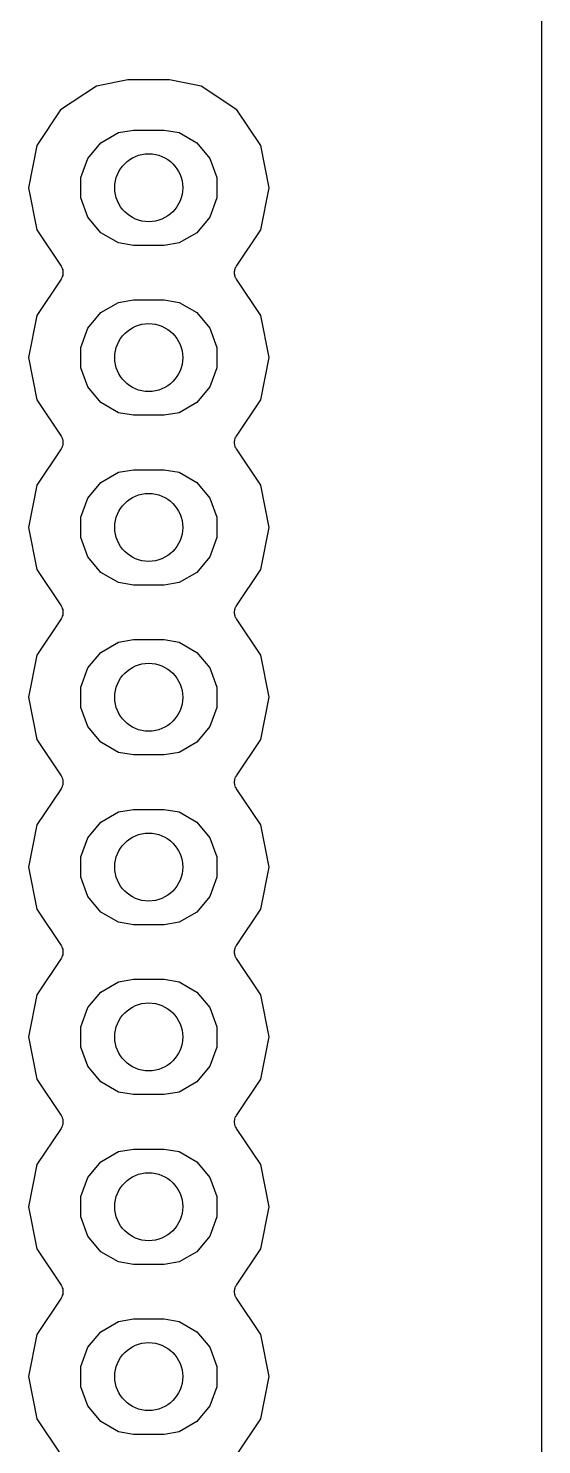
# Model space of a CAD drawing. Extents: x 82 to 161, y -171 to -33.
# Drawn here: x 152.89 to 160.55, y -90.05 to -68.86 of the extents above; entities that cross this region are included whole.
import ezdxf

# ---------------------------------------------------------------- set-up
doc = ezdxf.new("R2010")
doc.units = 0
doc.header["$MEASUREMENT"] = 0
doc.layers.add('BLACK', color=7, linetype='CONTINUOUS')

msp = doc.modelspace()

# ---------------------------------------------------------------- linework, layer by layer
at = {"layer": 'BLACK', "linetype": 'CONTINUOUS'}
for p, q in [((160.553, -33.6144), (160.554, -170.411)), ((154.375, -69.6334), (153.904, -69.727)), ((154.997, -69.6334), (154.375, -69.6334)), ((155.468, -69.727), (154.997, -69.6334)), ((153.904, -69.727), (153.37, -70.0837)), ((156.002, -70.0837), (155.468, -69.727)), ((153.37, -70.0837), (153.014, -70.6174)), ((156.358, -70.6174), (156.002, -70.0837)), ((153.97, -70.5752), (154.234, -70.423)), ((154.234, -70.423), (154.458, -70.3834)), ((154.458, -70.3834), (154.914, -70.3834)), ((154.914, -70.3834), (155.138, -70.423)), ((155.138, -70.423), (155.402, -70.5752)), ((153.014, -70.6174), (152.888, -71.247)), ((153.774, -70.8085), (153.97, -70.5752)), ((155.402, -70.5752), (155.598, -70.8085)), ((156.484, -71.247), (156.358, -70.6174)), ((153.67, -71.0947), (153.774, -70.8085)), ((155.598, -70.8085), (155.702, -71.0947)), ((153.67, -71.3993), (153.67, -71.0947)), ((155.702, -71.0947), (155.702, -71.3993)), ((152.888, -71.247), (153.014, -71.8766)), ((156.358, -71.8766), (156.484, -71.247)), ((153.774, -71.6855), (153.67, -71.3993)), ((155.702, -71.3993), (155.598, -71.6855)), ((153.97, -71.9188), (153.774, -71.6855)), ((155.598, -71.6855), (155.402, -71.9188)), ((153.014, -71.8766), (153.377, -72.4198)), ((154.234, -72.071), (153.97, -71.9188)), ((155.402, -71.9188), (155.138, -72.071)), ((155.995, -72.4198), (156.358, -71.8766)), ((154.458, -72.1106), (154.234, -72.071)), ((154.914, -72.1106), (154.458, -72.1106)), ((155.138, -72.071), (154.914, -72.1106)), ((153.377, -72.4198), (153.381, -72.4303)), ((153.381, -72.4303), (153.388, -72.4396)), ((153.388, -72.4396), (153.393, -72.4579)), ((155.979, -72.4579), (155.984, -72.4396)), ((155.984, -72.4396), (155.991, -72.4303)), ((155.991, -72.4303), (155.995, -72.4198)), ((153.377, -72.6142), (153.014, -73.1574)), ((153.381, -72.6037), (153.377, -72.6142)), ((153.388, -72.5944), (153.381, -72.6037)), ((153.393, -72.5761), (153.388, -72.5944)), ((153.393, -72.4579), (153.401, -72.4754)), ((153.401, -72.5586), (153.393, -72.5761)), ((153.401, -72.4754), (153.402, -72.4869)), ((153.402, -72.5471), (153.401, -72.5586)), ((153.402, -72.4869), (153.405, -72.4979)), ((153.405, -72.5361), (153.402, -72.5471)), ((153.405, -72.4979), (153.404, -72.517)), ((153.404, -72.517), (153.405, -72.5361)), ((155.967, -72.4979), (155.97, -72.4869)), ((155.968, -72.517), (155.967, -72.4979)), ((155.967, -72.5361), (155.968, -72.517)), ((155.97, -72.5471), (155.967, -72.5361)), ((155.97, -72.4869), (155.971, -72.4754)), ((155.971, -72.5586), (155.97, -72.5471)), ((155.971, -72.4754), (155.979, -72.4579)), ((155.979, -72.5761), (155.971, -72.5586)), ((155.984, -72.5944), (155.979, -72.5761)), ((155.991, -72.6037), (155.984, -72.5944)), ((155.995, -72.6142), (155.991, -72.6037)), ((156.358, -73.1574), (155.995, -72.6142)), ((153.97, -73.1152), (154.234, -72.963)), ((154.234, -72.963), (154.458, -72.9234)), ((154.458, -72.9234), (154.914, -72.9234)), ((154.914, -72.9234), (155.138, -72.963)), ((155.138, -72.963), (155.402, -73.1152)), ((153.014, -73.1574), (152.888, -73.787)), ((153.774, -73.3485), (153.97, -73.1152)), ((155.402, -73.1152), (155.598, -73.3485)), ((156.484, -73.787), (156.358, -73.1574)), ((153.67, -73.6347), (153.774, -73.3485)), ((155.598, -73.3485), (155.702, -73.6347)), ((153.67, -73.9393), (153.67, -73.6347)), ((155.702, -73.6347), (155.702, -73.9393)), ((152.888, -73.787), (153.014, -74.4166)), ((156.358, -74.4166), (156.484, -73.787)), ((153.774, -74.2255), (153.67, -73.9393)), ((155.702, -73.9393), (155.598, -74.2255)), ((153.97, -74.4588), (153.774, -74.2255)), ((155.598, -74.2255), (155.402, -74.4588)), ((153.014, -74.4166), (153.377, -74.9598)), ((154.234, -74.611), (153.97, -74.4588)), ((155.402, -74.4588), (155.138, -74.611)), ((155.995, -74.9598), (156.358, -74.4166)), ((154.458, -74.6506), (154.234, -74.611)), ((154.914, -74.6506), (154.458, -74.6506)), ((155.138, -74.611), (154.914, -74.6506)), ((153.377, -74.9598), (153.381, -74.9703)), ((153.381, -74.9703), (153.388, -74.9796)), ((153.388, -74.9796), (153.393, -74.9979)), ((155.979, -74.9979), (155.984, -74.9796)), ((155.984, -74.9796), (155.991, -74.9703)), ((155.991, -74.9703), (155.995, -74.9598)), ((153.377, -75.1542), (153.014, -75.6974)), ((153.381, -75.1437), (153.377, -75.1542)), ((153.388, -75.1344), (153.381, -75.1437)), ((153.393, -75.1161), (153.388, -75.1344)), ((153.393, -74.9979), (153.401, -75.0154)), ((153.401, -75.0986), (153.393, -75.1161)), ((153.401, -75.0154), (153.402, -75.0269)), ((153.402, -75.0871), (153.401, -75.0986)), ((153.402, -75.0269), (153.405, -75.0379)), ((153.405, -75.0761), (153.402, -75.0871)), ((153.405, -75.0379), (153.404, -75.057)), ((153.404, -75.057), (153.405, -75.0761)), ((155.967, -75.0379), (155.97, -75.0269)), ((155.968, -75.057), (155.967, -75.0379)), ((155.967, -75.0761), (155.968, -75.057)), ((155.97, -75.0871), (155.967, -75.0761)), ((155.97, -75.0269), (155.971, -75.0154)), ((155.971, -75.0986), (155.97, -75.0871)), ((155.971, -75.0154), (155.979, -74.9979)), ((155.979, -75.1161), (155.971, -75.0986)), ((155.984, -75.1344), (155.979, -75.1161)), ((155.991, -75.1437), (155.984, -75.1344)), ((155.995, -75.1542), (155.991, -75.1437)), ((156.358, -75.6974), (155.995, -75.1542)), ((153.97, -75.6552), (154.234, -75.503)), ((154.234, -75.503), (154.458, -75.4634)), ((154.458, -75.4634), (154.914, -75.4634)), ((154.914, -75.4634), (155.138, -75.503)), ((155.138, -75.503), (155.402, -75.6552)), ((153.014, -75.6974), (152.888, -76.327)), ((153.774, -75.8885), (153.97, -75.6552)), ((155.402, -75.6552), (155.598, -75.8885)), ((156.484, -76.327), (156.358, -75.6974)), ((153.67, -76.1747), (153.774, -75.8885)), ((155.598, -75.8885), (155.702, -76.1747)), ((153.67, -76.4793), (153.67, -76.1747)), ((155.702, -76.1747), (155.702, -76.4793)), ((152.888, -76.327), (153.014, -76.9566)), ((156.358, -76.9566), (156.484, -76.327)), ((153.774, -76.7655), (153.67, -76.4793)), ((155.702, -76.4793), (155.598, -76.7655)), ((153.97, -76.9988), (153.774, -76.7655)), ((155.598, -76.7655), (155.402, -76.9988)), ((153.014, -76.9566), (153.377, -77.4998)), ((154.234, -77.151), (153.97, -76.9988)), ((155.402, -76.9988), (155.138, -77.151)), ((155.995, -77.4998), (156.358, -76.9566)), ((154.458, -77.1906), (154.234, -77.151)), ((154.914, -77.1906), (154.458, -77.1906)), ((155.138, -77.151), (154.914, -77.1906)), ((153.377, -77.4998), (153.381, -77.5103)), ((153.381, -77.5103), (153.388, -77.5196)), ((153.388, -77.5196), (153.393, -77.5379)), ((155.979, -77.5379), (155.984, -77.5196)), ((155.984, -77.5196), (155.991, -77.5103)), ((155.991, -77.5103), (155.995, -77.4998)), ((153.377, -77.6942), (153.014, -78.2374)), ((153.381, -77.6837), (153.377, -77.6942)), ((153.388, -77.6744), (153.381, -77.6837)), ((153.393, -77.6561), (153.388, -77.6744)), ((153.393, -77.5379), (153.401, -77.5554)), ((153.401, -77.6386), (153.393, -77.6561)), ((153.401, -77.5554), (153.402, -77.5669)), ((153.402, -77.6271), (153.401, -77.6386)), ((153.402, -77.5669), (153.405, -77.5779)), ((153.405, -77.6161), (153.402, -77.6271)), ((153.405, -77.5779), (153.404, -77.597)), ((153.404, -77.597), (153.405, -77.6161)), ((155.967, -77.5779), (155.97, -77.5669)), ((155.968, -77.597), (155.967, -77.5779)), ((155.967, -77.6161), (155.968, -77.597)), ((155.97, -77.6271), (155.967, -77.6161)), ((155.97, -77.5669), (155.971, -77.5554)), ((155.971, -77.6386), (155.97, -77.6271)), ((155.971, -77.5554), (155.979, -77.5379)), ((155.979, -77.6561), (155.971, -77.6386)), ((155.984, -77.6744), (155.979, -77.6561)), ((155.991, -77.6837), (155.984, -77.6744)), ((155.995, -77.6942), (155.991, -77.6837)), ((156.358, -78.2374), (155.995, -77.6942)), ((153.97, -78.1952), (154.234, -78.043)), ((154.234, -78.043), (154.458, -78.0034)), ((154.458, -78.0034), (154.914, -78.0034)), ((154.914, -78.0034), (155.138, -78.043)), ((155.138, -78.043), (155.402, -78.1952)), ((153.014, -78.2374), (152.888, -78.867)), ((153.774, -78.4285), (153.97, -78.1952)), ((155.402, -78.1952), (155.598, -78.4285)), ((156.484, -78.867), (156.358, -78.2374)), ((153.67, -78.7147), (153.774, -78.4285)), ((155.598, -78.4285), (155.702, -78.7147)), ((153.67, -79.0193), (153.67, -78.7147)), ((155.702, -78.7147), (155.702, -79.0193)), ((152.888, -78.867), (153.014, -79.4966)), ((156.358, -79.4966), (156.484, -78.867)), ((153.774, -79.3055), (153.67, -79.0193)), ((155.702, -79.0193), (155.598, -79.3055)), ((153.97, -79.5388), (153.774, -79.3055)), ((155.598, -79.3055), (155.402, -79.5388)), ((153.014, -79.4966), (153.377, -80.0398)), ((154.234, -79.691), (153.97, -79.5388)), ((155.402, -79.5388), (155.138, -79.691)), ((155.995, -80.0398), (156.358, -79.4966)), ((154.458, -79.7306), (154.234, -79.691)), ((154.914, -79.7306), (154.458, -79.7306)), ((155.138, -79.691), (154.914, -79.7306)), ((153.377, -80.0398), (153.381, -80.0503)), ((153.381, -80.0503), (153.388, -80.0596)), ((153.388, -80.0596), (153.393, -80.0779)), ((155.979, -80.0779), (155.984, -80.0596)), ((155.984, -80.0596), (155.991, -80.0503)), ((155.991, -80.0503), (155.995, -80.0398)), ((153.377, -80.2342), (153.014, -80.7774)), ((153.381, -80.2237), (153.377, -80.2342)), ((153.388, -80.2144), (153.381, -80.2237)), ((153.393, -80.1961), (153.388, -80.2144)), ((153.393, -80.0779), (153.401, -80.0954)), ((153.401, -80.1786), (153.393, -80.1961)), ((153.401, -80.0954), (153.402, -80.1069)), ((153.402, -80.1671), (153.401, -80.1786)), ((153.402, -80.1069), (153.405, -80.1179)), ((153.405, -80.1561), (153.402, -80.1671)), ((153.405, -80.1179), (153.404, -80.137)), ((153.404, -80.137), (153.405, -80.1561)), ((155.967, -80.1179), (155.97, -80.1069)), ((155.968, -80.137), (155.967, -80.1179)), ((155.967, -80.1561), (155.968, -80.137)), ((155.97, -80.1671), (155.967, -80.1561)), ((155.97, -80.1069), (155.971, -80.0954)), ((155.971, -80.1786), (155.97, -80.1671)), ((155.971, -80.0954), (155.979, -80.0779)), ((155.979, -80.1961), (155.971, -80.1786)), ((155.984, -80.2144), (155.979, -80.1961)), ((155.991, -80.2237), (155.984, -80.2144)), ((155.995, -80.2342), (155.991, -80.2237)), ((156.358, -80.7774), (155.995, -80.2342)), ((153.97, -80.7352), (154.234, -80.583)), ((154.234, -80.583), (154.458, -80.5434)), ((154.458, -80.5434), (154.914, -80.5434)), ((154.914, -80.5434), (155.138, -80.583)), ((155.138, -80.583), (155.402, -80.7352)), ((153.014, -80.7774), (152.888, -81.407)), ((153.774, -80.9685), (153.97, -80.7352)), ((155.402, -80.7352), (155.598, -80.9685)), ((156.484, -81.407), (156.358, -80.7774)), ((153.67, -81.2547), (153.774, -80.9685)), ((155.598, -80.9685), (155.702, -81.2547)), ((153.67, -81.5593), (153.67, -81.2547)), ((155.702, -81.2547), (155.702, -81.5593)), ((152.888, -81.407), (153.014, -82.0366)), ((156.358, -82.0366), (156.484, -81.407)), ((153.774, -81.8455), (153.67, -81.5593)), ((155.702, -81.5593), (155.598, -81.8455)), ((153.97, -82.0788), (153.774, -81.8455)), ((155.598, -81.8455), (155.402, -82.0788)), ((153.014, -82.0366), (153.377, -82.5798)), ((154.234, -82.231), (153.97, -82.0788)), ((155.402, -82.0788), (155.138, -82.231)), ((155.995, -82.5798), (156.358, -82.0366)), ((154.458, -82.2706), (154.234, -82.231)), ((154.914, -82.2706), (154.458, -82.2706)), ((155.138, -82.231), (154.914, -82.2706)), ((153.377, -82.5798), (153.381, -82.5903)), ((153.381, -82.5903), (153.388, -82.5996)), ((153.388, -82.5996), (153.393, -82.6179)), ((155.979, -82.6179), (155.984, -82.5996)), ((155.984, -82.5996), (155.991, -82.5903)), ((155.991, -82.5903), (155.995, -82.5798)), ((153.377, -82.7742), (153.014, -83.3174)), ((153.381, -82.7637), (153.377, -82.7742)), ((153.388, -82.7544), (153.381, -82.7637)), ((153.393, -82.7361), (153.388, -82.7544)), ((153.393, -82.6179), (153.401, -82.6354)), ((153.401, -82.7186), (153.393, -82.7361)), ((153.401, -82.6354), (153.402, -82.6469)), ((153.402, -82.7071), (153.401, -82.7186)), ((153.402, -82.6469), (153.405, -82.6579)), ((153.405, -82.6961), (153.402, -82.7071)), ((153.405, -82.6579), (153.404, -82.677)), ((153.404, -82.677), (153.405, -82.6961)), ((155.967, -82.6579), (155.97, -82.6469)), ((155.968, -82.677), (155.967, -82.6579)), ((155.967, -82.6961), (155.968, -82.677)), ((155.97, -82.7071), (155.967, -82.6961)), ((155.97, -82.6469), (155.971, -82.6354)), ((155.971, -82.7186), (155.97, -82.7071)), ((155.971, -82.6354), (155.979, -82.6179)), ((155.979, -82.7361), (155.971, -82.7186)), ((155.984, -82.7544), (155.979, -82.7361)), ((155.991, -82.7637), (155.984, -82.7544)), ((155.995, -82.7742), (155.991, -82.7637)), ((156.358, -83.3174), (155.995, -82.7742)), ((153.97, -83.2752), (154.234, -83.123)), ((154.234, -83.123), (154.458, -83.0834)), ((154.458, -83.0834), (154.914, -83.0834)), ((154.914, -83.0834), (155.138, -83.123)), ((155.138, -83.123), (155.402, -83.2752)), ((153.014, -83.3174), (152.888, -83.947)), ((153.774, -83.5085), (153.97, -83.2752)), ((155.402, -83.2752), (155.598, -83.5085)), ((156.484, -83.947), (156.358, -83.3174)), ((153.67, -83.7947), (153.774, -83.5085)), ((155.598, -83.5085), (155.702, -83.7947)), ((153.67, -84.0993), (153.67, -83.7947)), ((155.702, -83.7947), (155.702, -84.0993)), ((152.888, -83.947), (153.014, -84.5766)), ((156.358, -84.5766), (156.484, -83.947)), ((153.774, -84.3855), (153.67, -84.0993)), ((155.702, -84.0993), (155.598, -84.3855)), ((153.97, -84.6188), (153.774, -84.3855)), ((155.598, -84.3855), (155.402, -84.6188)), ((153.014, -84.5766), (153.377, -85.1198)), ((154.234, -84.771), (153.97, -84.6188)), ((155.402, -84.6188), (155.138, -84.771)), ((155.995, -85.1198), (156.358, -84.5766)), ((154.458, -84.8106), (154.234, -84.771)), ((154.914, -84.8106), (154.458, -84.8106)), ((155.138, -84.771), (154.914, -84.8106)), ((153.377, -85.1198), (153.381, -85.1303)), ((153.381, -85.1303), (153.388, -85.1396)), ((153.388, -85.1396), (153.393, -85.1579)), ((155.979, -85.1579), (155.984, -85.1396)), ((155.984, -85.1396), (155.991, -85.1303)), ((155.991, -85.1303), (155.995, -85.1198)), ((153.377, -85.3142), (153.014, -85.8574)), ((153.381, -85.3037), (153.377, -85.3142)), ((153.388, -85.2944), (153.381, -85.3037)), ((153.393, -85.2761), (153.388, -85.2944)), ((153.393, -85.1579), (153.401, -85.1754)), ((153.401, -85.2586), (153.393, -85.2761)), ((153.401, -85.1754), (153.402, -85.1869)), ((153.402, -85.2471), (153.401, -85.2586)), ((153.402, -85.1869), (153.405, -85.1979)), ((153.405, -85.2361), (153.402, -85.2471)), ((153.405, -85.1979), (153.404, -85.217)), ((153.404, -85.217), (153.405, -85.2361)), ((155.967, -85.1979), (155.97, -85.1869)), ((155.968, -85.217), (155.967, -85.1979)), ((155.967, -85.2361), (155.968, -85.217)), ((155.97, -85.2471), (155.967, -85.2361)), ((155.97, -85.1869), (155.971, -85.1754)), ((155.971, -85.2586), (155.97, -85.2471)), ((155.971, -85.1754), (155.979, -85.1579)), ((155.979, -85.2761), (155.971, -85.2586)), ((155.984, -85.2944), (155.979, -85.2761)), ((155.991, -85.3037), (155.984, -85.2944)), ((155.995, -85.3142), (155.991, -85.3037)), ((156.358, -85.8574), (155.995, -85.3142)), ((153.97, -85.8152), (154.234, -85.663)), ((154.234, -85.663), (154.458, -85.6234)), ((154.458, -85.6234), (154.914, -85.6234)), ((154.914, -85.6234), (155.138, -85.663)), ((155.138, -85.663), (155.402, -85.8152)), ((153.014, -85.8574), (152.888, -86.487)), ((153.774, -86.0485), (153.97, -85.8152)), ((155.402, -85.8152), (155.598, -86.0485)), ((156.484, -86.487), (156.358, -85.8574)), ((153.67, -86.3347), (153.774, -86.0485)), ((155.598, -86.0485), (155.702, -86.3347)), ((153.67, -86.6393), (153.67, -86.3347)), ((155.702, -86.3347), (155.702, -86.6393)), ((152.888, -86.487), (153.014, -87.1166)), ((156.358, -87.1166), (156.484, -86.487)), ((153.774, -86.9255), (153.67, -86.6393)), ((155.702, -86.6393), (155.598, -86.9255)), ((153.97, -87.1588), (153.774, -86.9255)), ((155.598, -86.9255), (155.402, -87.1588)), ((153.014, -87.1166), (153.377, -87.6598)), ((154.234, -87.311), (153.97, -87.1588)), ((155.402, -87.1588), (155.138, -87.311)), ((155.995, -87.6598), (156.358, -87.1166)), ((154.458, -87.3506), (154.234, -87.311)), ((154.914, -87.3506), (154.458, -87.3506)), ((155.138, -87.311), (154.914, -87.3506)), ((153.377, -87.6598), (153.381, -87.6703)), ((153.381, -87.6703), (153.388, -87.6796)), ((153.388, -87.6796), (153.393, -87.6979)), ((155.979, -87.6979), (155.984, -87.6796)), ((155.984, -87.6796), (155.991, -87.6703)), ((155.991, -87.6703), (155.995, -87.6598)), ((153.377, -87.8542), (153.014, -88.3974)), ((153.381, -87.8437), (153.377, -87.8542)), ((153.388, -87.8344), (153.381, -87.8437)), ((153.393, -87.8161), (153.388, -87.8344)), ((153.393, -87.6979), (153.401, -87.7154)), ((153.401, -87.7986), (153.393, -87.8161)), ((153.401, -87.7154), (153.402, -87.7269)), ((153.402, -87.7871), (153.401, -87.7986)), ((153.402, -87.7269), (153.405, -87.7379)), ((153.405, -87.7761), (153.402, -87.7871)), ((153.405, -87.7379), (153.404, -87.757)), ((153.404, -87.757), (153.405, -87.7761)), ((155.967, -87.7379), (155.97, -87.7269)), ((155.968, -87.757), (155.967, -87.7379)), ((155.967, -87.7761), (155.968, -87.757)), ((155.97, -87.7871), (155.967, -87.7761)), ((155.97, -87.7269), (155.971, -87.7154)), ((155.971, -87.7986), (155.97, -87.7871)), ((155.971, -87.7154), (155.979, -87.6979)), ((155.979, -87.8161), (155.971, -87.7986)), ((155.984, -87.8344), (155.979, -87.8161)), ((155.991, -87.8437), (155.984, -87.8344)), ((155.995, -87.8542), (155.991, -87.8437)), ((156.358, -88.3974), (155.995, -87.8542)), ((153.97, -88.3552), (154.234, -88.203)), ((154.234, -88.203), (154.458, -88.1634)), ((154.458, -88.1634), (154.914, -88.1634)), ((154.914, -88.1634), (155.138, -88.203)), ((155.138, -88.203), (155.402, -88.3552)), ((153.014, -88.3974), (152.888, -89.027)), ((153.774, -88.5885), (153.97, -88.3552)), ((155.402, -88.3552), (155.598, -88.5885)), ((156.484, -89.027), (156.358, -88.3974)), ((153.67, -88.8747), (153.774, -88.5885)), ((155.598, -88.5885), (155.702, -88.8747)), ((153.67, -89.1793), (153.67, -88.8747)), ((155.702, -88.8747), (155.702, -89.1793)), ((152.888, -89.027), (153.014, -89.6566)), ((156.358, -89.6566), (156.484, -89.027)), ((153.774, -89.4655), (153.67, -89.1793)), ((155.702, -89.1793), (155.598, -89.4655)), ((153.97, -89.6988), (153.774, -89.4655)), ((155.598, -89.4655), (155.402, -89.6988)), ((153.014, -89.6566), (153.377, -90.1998)), ((154.234, -89.851), (153.97, -89.6988)), ((155.402, -89.6988), (155.138, -89.851)), ((155.995, -90.1998), (156.358, -89.6566)), ((154.458, -89.8906), (154.234, -89.851)), ((154.914, -89.8906), (154.458, -89.8906)), ((155.138, -89.851), (154.914, -89.8906))]:
    msp.add_line(p, q, dxfattribs=at)
at = {"layer": 'BLACK'}
for centre in [(154.686, -71.247), (154.686, -73.787), (154.686, -76.327), (154.686, -78.867), (154.686, -81.407), (154.686, -83.947), (154.686, -86.487), (154.686, -89.027)]:
    msp.add_circle(centre, 0.508, dxfattribs=at)

doc.saveas('drawing.dxf')
